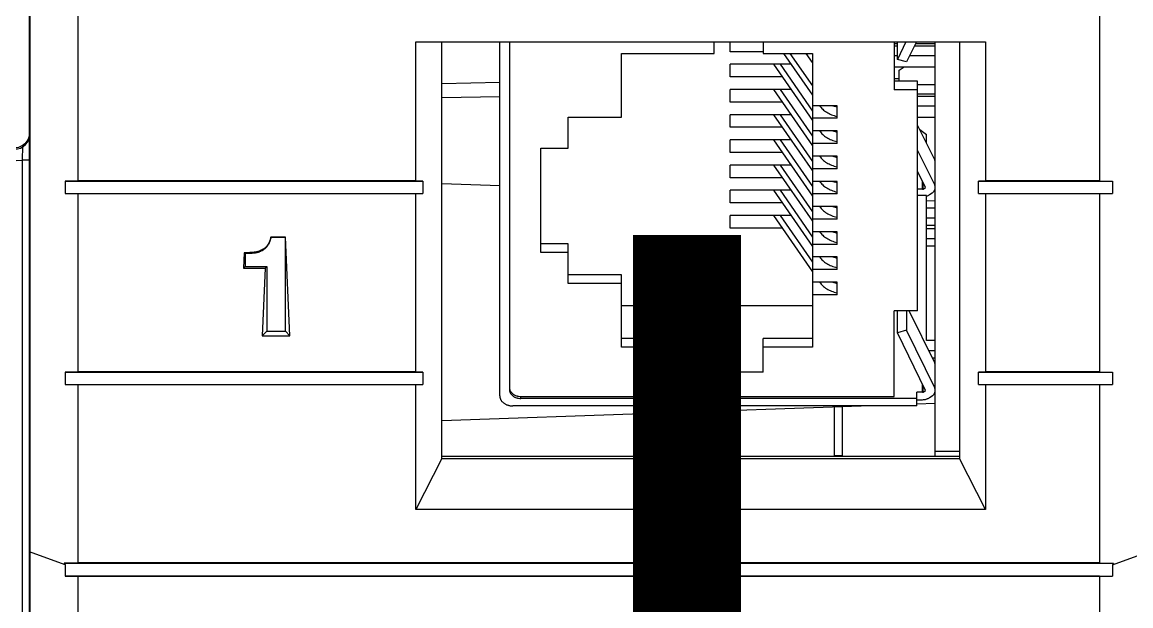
# Model space of a CAD drawing. Header units: millimetres. Extents: x 30557 to 235556, y -116603 to -73383.
# Drawn here: x 36233.75 to 36274.73, y -74632.2 to -74610.64 of the extents above; entities that cross this region are included whole.
import ezdxf

# ---------------------------------------------------------------- set-up
doc = ezdxf.new("R2010")
doc.units = ezdxf.units.MM

# ---------------------------------------------------------------- blocks, each defined once
blk = doc.blocks.new('1756-L7-Z')
at = {"color": 7, "linetype": 'Continuous'}
for p, q in [((34.18, 21.86), (34.18, 109.731)), ((34.161, 21.879), (34.161, 86.741)), ((34.18, 21.86), (34.161, 21.879)), ((34.18, 0.257), (34.18, 21.805)), ((33.944, 21.027), (33.948, 21.457)), ((32.187, 20.934), (33.944, 21.027)), ((34.18, 21.027), (33.944, 21.027)), ((33.944, 1.572), (33.944, 21.027))]:
    blk.add_line(p, q, dxfattribs=at)
for centre, radius, start, end in [((33.682, 21.86), 0.498, 270, 359.9895), ((33.931, 21.773), 0.249, 310.543, 0.009)]:
    blk.add_arc(centre, radius, start, end, dxfattribs=at)
blk.add_open_spline([(34.161, 21.879), (34.161, 21.802), (34.125, 21.655), (33.988, 21.496), (33.821, 21.412), (33.702, 21.397), (33.645, 21.399)], degree=3, knots=[0, 0, 0, 0, 0.294779, 0.551805, 0.781416, 1, 1, 1, 1], dxfattribs=at)
blk = doc.blocks.new('1756-EN2TR-Z')
at = {"color": 7, "linetype": 'Continuous'}
for p, q in [((0, 0), (0, 77.377)), ((1.495, 20.426), (1.495, 25.912)), ((32.96, 25.912), (32.96, 20.426)), ((11.903, 24.705), (29.446, 24.705)), ((11.903, 20.426), (11.903, 24.705)), ((12.7, 11.883), (12.7, 24.705)), ((14.484, 13.803), (14.484, 24.705)), ((14.783, 24.705), (14.783, 13.994)), ((21.088, 24.345), (21.088, 24.705)), ((21.582, 24.4), (21.582, 24.705)), ((22.599, 24.705), (22.599, 24.345)), ((26.635, 24.705), (26.635, 23.23)), ((26.635, 24.65), (26.732, 24.65)), ((26.732, 24.163), (26.732, 24.705)), ((26.998, 24.705), (26.732, 24.163)), ((27.318, 24.705), (27.012, 24.083)), ((27.291, 24.65), (27.901, 24.65)), ((27.901, 11.947), (27.901, 24.705)), ((28.649, 24.705), (28.649, 11.883)), ((29.446, 24.705), (29.446, 20.426)), ((18.232, 24.345), (21.088, 24.345)), ((18.232, 22.385), (18.232, 24.345)), ((22.599, 24.4), (21.582, 24.4)), ((22.599, 24.345), (24.114, 24.345)), ((23.222, 24.345), (24.114, 23.059)), ((23.424, 24.345), (24.114, 23.349)), ((24.114, 24.07), (23.923, 24.345)), ((24.114, 24.345), (24.114, 15.309)), ((26.635, 24.579), (26.732, 24.579)), ((26.635, 24.286), (26.732, 24.286)), ((27.112, 24.286), (27.901, 24.286)), ((27.256, 24.579), (27.901, 24.579)), ((23.453, 24.012), (21.582, 24.012)), ((21.582, 23.624), (21.582, 24.012)), ((22.915, 24.012), (24.114, 22.283)), ((23.117, 24.012), (24.114, 22.574)), ((26.635, 23.937), (27.901, 23.937)), ((27.012, 24.083), (26.732, 24.163)), ((26.789, 23.828), (26.943, 23.937)), ((23.184, 23.624), (21.582, 23.624)), ((26.789, 23.491), (26.789, 23.828)), ((23.453, 23.236), (21.582, 23.236)), ((21.582, 22.849), (21.582, 23.236)), ((22.915, 23.236), (24.114, 21.507)), ((23.117, 23.236), (24.114, 21.798)), ((27.357, 23.491), (26.635, 23.491)), ((27.357, 23.23), (26.635, 23.23)), ((27.357, 16.424), (27.357, 23.491)), ((27.357, 23.392), (27.901, 23.392)), ((27.357, 23.099), (27.901, 23.099)), ((27.357, 23.027), (27.901, 23.027)), ((23.184, 22.849), (21.582, 22.849)), ((24.873, 22.736), (24.114, 22.736)), ((24.337, 22.736), (24.34, 22.732)), ((24.745, 22.736), (24.873, 22.698)), ((24.873, 22.349), (24.873, 22.736)), ((27.357, 22.734), (27.901, 22.734)), ((16.589, 22.385), (18.232, 22.385)), ((16.589, 21.431), (16.589, 22.385)), ((23.453, 22.461), (21.582, 22.461)), ((21.582, 22.073), (21.582, 22.461)), ((22.915, 22.461), (24.114, 20.731)), ((23.117, 22.461), (24.114, 21.022)), ((24.873, 22.349), (24.114, 22.349)), ((27.357, 22.385), (27.901, 22.385)), ((23.184, 22.073), (21.582, 22.073)), ((24.873, 21.961), (24.114, 21.961)), ((24.337, 21.961), (24.34, 21.957)), ((24.745, 21.961), (24.873, 21.922)), ((24.873, 21.573), (24.873, 21.961)), ((27.882, 21.072), (27.357, 22.14)), ((27.421, 22.01), (27.632, 21.847)), ((23.453, 21.685), (21.582, 21.685)), ((21.582, 21.297), (21.582, 21.685)), ((22.915, 21.685), (24.114, 19.955)), ((23.117, 21.685), (24.114, 20.246)), ((24.873, 21.573), (24.114, 21.573)), ((27.632, 21.581), (27.632, 21.847)), ((15.75, 21.431), (16.589, 21.431)), ((15.75, 18.223), (15.75, 21.431)), ((23.184, 21.297), (21.582, 21.297)), ((24.873, 21.185), (24.114, 21.185)), ((24.337, 21.185), (24.34, 21.181)), ((24.745, 21.185), (24.873, 21.146)), ((24.873, 20.797), (24.873, 21.185)), ((27.882, 20.303), (27.357, 21.371)), ((23.453, 20.909), (21.582, 20.909)), ((21.582, 20.521), (21.582, 20.909)), ((22.915, 20.909), (24.114, 19.18)), ((23.117, 20.909), (24.114, 19.471)), ((23.184, 20.521), (21.582, 20.521)), ((24.873, 20.797), (24.114, 20.797)), ((27.602, 20.223), (27.357, 20.721)), ((1.495, 20.426), (1.096, 20.417)), ((1.096, 20.417), (12.115, 20.417)), ((1.096, 20.417), (1.096, 20.037)), ((11.903, 20.426), (1.495, 20.426)), ((12.115, 20.417), (11.903, 20.426)), ((12.115, 20.417), (12.115, 20.037)), ((12.7, 20.345), (14.484, 20.283)), ((24.873, 20.409), (24.114, 20.409)), ((24.337, 20.409), (24.34, 20.405)), ((24.745, 20.409), (24.873, 20.37)), ((24.873, 20.021), (24.873, 20.409)), ((27.507, 20.165), (27.357, 20.165)), ((27.507, 20.165), (27.526, 20.171)), ((27.526, 20.171), (27.602, 20.223)), ((29.446, 20.426), (29.234, 20.417)), ((29.234, 20.417), (33.358, 20.417)), ((29.234, 20.037), (29.234, 20.417)), ((32.96, 20.426), (29.446, 20.426)), ((32.96, 20.426), (33.358, 20.417)), ((33.358, 20.417), (33.358, 20.037)), ((1.096, 20.037), (12.115, 20.037)), ((1.495, 20.028), (1.096, 20.037)), ((11.903, 20.028), (1.495, 20.028)), ((1.495, 14.542), (1.495, 20.028)), ((11.903, 20.028), (12.115, 20.037)), ((11.903, 14.542), (11.903, 20.028)), ((23.453, 20.133), (21.582, 20.133)), ((21.582, 19.745), (21.582, 20.133)), ((22.915, 20.133), (24.114, 18.404)), ((23.117, 20.133), (24.114, 18.695)), ((24.873, 20.021), (24.114, 20.021)), ((27.632, 19.973), (27.357, 19.973)), ((27.632, 15.515), (27.632, 19.973)), ((27.632, 19.824), (27.901, 19.814)), ((27.725, 20), (27.801, 20.052)), ((29.234, 20.037), (33.358, 20.037)), ((29.234, 20.037), (29.446, 20.028)), ((32.96, 20.028), (29.446, 20.028)), ((29.446, 20.028), (29.446, 14.542)), ((32.96, 20.028), (33.358, 20.037)), ((32.96, 20.028), (32.96, 14.542)), ((23.184, 19.745), (21.582, 19.745)), ((24.873, 19.633), (24.114, 19.633)), ((24.337, 19.633), (24.34, 19.629)), ((24.745, 19.633), (24.873, 19.595)), ((24.873, 19.245), (24.873, 19.633)), ((27.632, 19.594), (27.901, 19.594)), ((23.453, 19.357), (21.582, 19.357)), ((21.582, 18.97), (21.582, 19.357)), ((22.915, 19.357), (24.114, 17.628)), ((23.117, 19.357), (24.114, 17.919)), ((24.873, 19.245), (24.114, 19.245)), ((27.632, 19.285), (27.901, 19.285)), ((23.184, 18.97), (21.582, 18.97)), ((24.873, 18.858), (24.114, 18.858)), ((24.337, 18.858), (24.34, 18.853)), ((24.745, 18.857), (24.873, 18.819)), ((24.873, 18.47), (24.873, 18.858)), ((27.632, 19.056), (27.901, 19.056)), ((27.632, 18.96), (27.901, 18.96)), ((7.887, 18.688), (7.429, 18.688)), ((7.433, 18.683), (7.429, 18.688)), ((7.882, 18.683), (7.433, 18.683)), ((7.882, 18.683), (7.887, 18.688)), ((7.882, 15.794), (7.882, 18.683)), ((8.02, 15.656), (7.887, 18.688)), ((16.589, 18.485), (15.75, 18.485)), ((16.589, 17.269), (16.589, 18.485)), ((24.873, 18.47), (24.114, 18.47)), ((27.632, 18.65), (27.901, 18.65)), ((6.612, 18.212), (6.591, 17.742)), ((6.637, 18.186), (6.637, 17.788)), ((16.589, 18.223), (15.75, 18.223)), ((27.632, 18.421), (27.901, 18.421)), ((6.637, 17.788), (6.591, 17.742)), ((6.637, 17.788), (7.307, 17.788)), ((7.307, 17.788), (7.261, 17.742)), ((7.307, 17.788), (7.307, 15.794)), ((24.873, 18.082), (24.114, 18.082)), ((24.337, 18.082), (24.34, 18.078)), ((24.745, 18.082), (24.873, 18.043)), ((24.873, 17.694), (24.873, 18.082)), ((6.591, 17.742), (7.261, 17.742)), ((7.261, 17.742), (7.169, 15.656)), ((18.232, 17.53), (16.589, 17.53)), ((18.232, 15.309), (18.232, 17.53)), ((24.873, 17.694), (24.114, 17.694)), ((18.232, 17.269), (16.589, 17.269)), ((24.873, 17.306), (24.114, 17.306)), ((24.337, 17.306), (24.34, 17.302)), ((24.745, 17.306), (24.873, 17.267)), ((24.873, 16.918), (24.873, 17.306)), ((24.873, 16.918), (24.114, 16.918)), ((24.114, 16.583), (18.232, 16.583)), ((27.357, 16.424), (26.635, 16.424)), ((26.635, 13.791), (26.635, 16.424)), ((26.732, 15.747), (26.732, 16.424)), ((27.012, 16.424), (27.012, 15.828)), ((27.882, 14.827), (27.097, 16.424)), ((7.307, 15.794), (7.169, 15.656)), ((7.307, 15.794), (7.882, 15.794)), ((7.882, 15.794), (8.02, 15.656)), ((27.012, 15.828), (26.732, 15.747)), ((27.602, 13.977), (26.732, 15.747)), ((27.882, 14.058), (27.012, 15.828)), ((7.169, 15.656), (8.02, 15.656)), ((21.088, 15.571), (18.232, 15.571)), ((21.088, 14.532), (21.088, 15.571)), ((24.114, 15.571), (22.599, 15.571)), ((22.599, 14.532), (22.599, 15.571)), ((27.901, 15.515), (27.632, 15.515)), ((21.088, 15.309), (18.232, 15.309)), ((24.114, 15.309), (22.599, 15.309)), ((27.901, 15.194), (27.701, 15.194)), ((27.901, 14.965), (27.814, 14.965)), ((1.495, 14.542), (1.096, 14.533)), ((1.096, 14.533), (12.115, 14.533)), ((1.096, 14.533), (1.096, 14.153)), ((11.903, 14.542), (1.495, 14.542)), ((12.115, 14.533), (11.903, 14.542)), ((12.115, 14.533), (12.115, 14.153)), ((22.599, 14.532), (21.088, 14.532)), ((29.446, 14.542), (29.234, 14.533)), ((29.234, 14.533), (33.358, 14.533)), ((29.234, 14.153), (29.234, 14.533)), ((32.96, 14.542), (29.446, 14.542)), ((32.96, 14.542), (33.358, 14.533)), ((33.358, 14.533), (33.358, 14.153)), ((1.096, 14.153), (12.115, 14.153)), ((1.495, 14.144), (1.096, 14.153)), ((11.903, 14.144), (1.495, 14.144)), ((1.495, 8.668), (1.495, 14.144)), ((11.903, 14.144), (12.115, 14.153)), ((11.903, 10.311), (11.903, 14.144)), ((29.234, 14.153), (33.358, 14.153)), ((29.234, 14.153), (29.446, 14.144)), ((32.96, 14.144), (29.446, 14.144)), ((29.446, 14.144), (29.446, 10.311)), ((32.96, 14.144), (33.358, 14.153)), ((32.96, 14.144), (32.96, 8.668)), ((15.132, 13.791), (26.635, 13.791)), ((27.333, 13.727), (15.132, 13.727)), ((27.507, 13.919), (27.333, 13.919)), ((27.333, 13.498), (27.333, 13.919)), ((27.333, 13.69), (27.507, 13.69)), ((27.507, 13.919), (27.526, 13.925)), ((27.526, 13.925), (27.602, 13.977)), ((27.725, 13.754), (27.801, 13.806)), ((12.7, 13.047), (25.617, 13.498)), ((27.333, 13.498), (14.883, 13.498)), ((25.039, 11.973), (25.039, 13.478)), ((27.333, 13.558), (27.901, 13.578)), ((28.649, 12.092), (27.901, 12.092)), ((12.7, 11.883), (11.903, 10.311)), ((12.7, 11.947), (28.649, 11.947)), ((12.7, 11.883), (28.649, 11.883)), ((29.446, 10.311), (28.649, 11.883)), ((29.446, 10.311), (11.903, 10.311)), ((1.096, 8.604), (0, 9.003)), ((33.358, 8.604), (34.455, 9.003)), ((1.495, 8.668), (1.062, 8.658)), ((1.062, 8.658), (33.393, 8.658)), ((1.062, 8.658), (1.096, 8.604)), ((1.096, 8.604), (1.096, 8.26)), ((32.96, 8.668), (1.495, 8.668)), ((32.96, 8.668), (33.393, 8.658)), ((33.393, 8.658), (33.358, 8.604)), ((33.358, 8.604), (33.358, 8.26)), ((1.096, 8.26), (33.358, 8.26)), ((1.495, 8.253), (1.096, 8.26)), ((32.96, 8.253), (1.495, 8.253)), ((1.495, 1.495), (1.495, 8.253)), ((32.96, 8.253), (33.358, 8.26)), ((32.96, 8.253), (32.96, 1.495))]:
    blk.add_line(p, q, dxfattribs=at)
at = {"color": 9, "linetype": 'Continuous'}
for p, q in [((26.789, 23.568), (26.635, 23.568)), ((12.7, 23.42), (14.484, 23.459)), ((12.7, 22.986), (14.484, 23.023)), ((24.34, 22.732), (24.34, 22.736)), ((24.34, 21.957), (24.34, 21.961)), ((24.34, 21.181), (24.34, 21.185)), ((27.882, 21.072), (27.882, 20.303)), ((24.34, 20.405), (24.34, 20.409)), ((27.507, 20.165), (27.507, 20.417)), ((27.526, 20.171), (27.526, 20.377)), ((24.34, 19.629), (24.34, 19.633)), ((24.34, 18.853), (24.34, 18.858)), ((7.082, 18.238), (7.074, 18.26)), ((7.301, 18.383), (7.288, 18.395)), ((24.34, 18.078), (24.34, 18.082)), ((24.34, 17.302), (24.34, 17.306)), ((27.882, 14.827), (27.882, 14.058)), ((27.507, 13.919), (27.507, 14.171)), ((27.526, 13.925), (27.526, 14.131)), ((15.132, 13.727), (15.132, 13.791)), ((24.799, 11.973), (24.799, 13.469)), ((24.799, 11.973), (25.039, 11.973))]:
    blk.add_line(p, q, dxfattribs=at)
at = {"color": 7, "linetype": 'Continuous'}
for centre, radius, start, end in [((14.227, 25.776), 10.734, 224.8062, 225.0008), ((23.544, 11.973), 1.495, 359.0125, 0.0004)]:
    blk.add_arc(centre, radius, start, end, dxfattribs=at)
at = {"color": 9, "linetype": 'Continuous'}
blk.add_arc((23.553, 11.973), 1.246, 358.8142, 359.999, dxfattribs=at)
at = {"color": 7, "linetype": 'Continuous'}
for points, knots in [([(24.34, 22.732), (24.353, 22.714), (24.382, 22.677), (24.433, 22.625), (24.491, 22.578), (24.556, 22.534), (24.628, 22.495), (24.705, 22.46), (24.787, 22.43), (24.844, 22.414), (24.873, 22.407)], [0, 0, 0, 0, 0.107895, 0.220681, 0.338599, 0.461674, 0.589744, 0.722483, 0.859427, 1, 1, 1, 1]), ([(24.34, 21.957), (24.353, 21.938), (24.382, 21.901), (24.433, 21.85), (24.491, 21.802), (24.556, 21.758), (24.628, 21.719), (24.705, 21.684), (24.787, 21.654), (24.844, 21.638), (24.873, 21.631)], [0, 0, 0, 0, 0.107895, 0.220681, 0.338599, 0.461674, 0.589744, 0.722483, 0.859427, 1, 1, 1, 1]), ([(24.34, 21.181), (24.353, 21.162), (24.382, 21.125), (24.433, 21.074), (24.491, 21.026), (24.556, 20.982), (24.628, 20.943), (24.705, 20.908), (24.787, 20.878), (24.844, 20.862), (24.873, 20.855)], [0, 0, 0, 0, 0.107895, 0.220681, 0.338599, 0.461674, 0.589744, 0.722483, 0.859427, 1, 1, 1, 1]), ([(27.901, 20.992), (27.901, 20.998), (27.9, 21.012), (27.897, 21.033), (27.891, 21.053), (27.885, 21.066), (27.882, 21.072)], [0, 0, 0, 0, 0.246623, 0.494637, 0.745362, 1, 1, 1, 1]), ([(24.34, 20.405), (24.353, 20.386), (24.382, 20.349), (24.433, 20.298), (24.491, 20.25), (24.556, 20.207), (24.628, 20.167), (24.705, 20.132), (24.787, 20.103), (24.844, 20.087), (24.873, 20.079)], [0, 0, 0, 0, 0.107895, 0.220681, 0.338599, 0.461674, 0.589744, 0.722483, 0.859427, 1, 1, 1, 1]), ([(27.801, 20.052), (27.809, 20.057), (27.824, 20.068), (27.844, 20.087), (27.861, 20.107), (27.875, 20.129), (27.887, 20.151), (27.895, 20.175), (27.9, 20.199), (27.901, 20.215), (27.901, 20.223)], [0, 0, 0, 0, 0.136211, 0.26867, 0.397437, 0.522745, 0.645003, 0.764794, 0.882846, 1, 1, 1, 1]), ([(27.901, 20.223), (27.901, 20.23), (27.9, 20.243), (27.897, 20.264), (27.891, 20.284), (27.885, 20.297), (27.882, 20.303)], [0, 0, 0, 0, 0.246623, 0.494637, 0.745362, 1, 1, 1, 1]), ([(27.632, 19.955), (27.649, 19.96), (27.681, 19.973), (27.711, 19.99), (27.725, 20)], [0, 0, 0, 0, 0.508868, 1, 1, 1, 1]), ([(24.34, 19.629), (24.353, 19.61), (24.382, 19.573), (24.433, 19.522), (24.491, 19.475), (24.556, 19.431), (24.628, 19.391), (24.705, 19.357), (24.787, 19.327), (24.844, 19.311), (24.873, 19.304)], [0, 0, 0, 0, 0.107895, 0.220681, 0.338599, 0.461674, 0.589744, 0.722483, 0.859427, 1, 1, 1, 1]), ([(24.34, 18.853), (24.353, 18.835), (24.382, 18.798), (24.433, 18.746), (24.491, 18.699), (24.556, 18.655), (24.628, 18.616), (24.705, 18.581), (24.787, 18.551), (24.844, 18.535), (24.873, 18.528)], [0, 0, 0, 0, 0.107895, 0.220681, 0.338599, 0.461674, 0.589744, 0.722483, 0.859427, 1, 1, 1, 1]), ([(7.429, 18.688), (7.426, 18.675), (7.418, 18.649), (7.406, 18.611), (7.393, 18.573), (7.377, 18.536), (7.363, 18.505), (7.35, 18.481), (7.34, 18.463), (7.329, 18.445), (7.317, 18.427), (7.303, 18.411), (7.293, 18.4), (7.288, 18.395)], [0, 0, 0, 0, 0.121641, 0.243697, 0.366304, 0.489659, 0.614057, 0.676792, 0.739983, 0.803737, 0.868192, 0.933533, 1, 1, 1, 1]), ([(7.433, 18.683), (7.429, 18.666), (7.421, 18.634), (7.407, 18.587), (7.393, 18.543), (7.377, 18.504), (7.36, 18.468), (7.342, 18.436), (7.323, 18.408), (7.309, 18.391), (7.301, 18.383)], [0, 0, 0, 0, 0.157394, 0.304563, 0.441873, 0.569769, 0.68879, 0.799598, 0.903005, 1, 1, 1, 1]), ([(7.074, 18.26), (7.069, 18.258), (7.06, 18.255), (7.047, 18.251), (7.033, 18.247), (7.014, 18.242), (6.991, 18.237), (6.962, 18.232), (6.933, 18.228), (6.904, 18.224), (6.875, 18.221), (6.836, 18.218), (6.788, 18.215), (6.729, 18.213), (6.67, 18.212), (6.631, 18.212), (6.612, 18.212)], [0, 0, 0, 0, 0.030279, 0.060779, 0.091451, 0.122262, 0.184196, 0.246432, 0.308874, 0.371461, 0.434149, 0.496911, 0.622573, 0.748344, 0.874165, 1, 1, 1, 1]), ([(7.082, 18.238), (7.077, 18.235), (7.064, 18.231), (7.046, 18.225), (7.025, 18.219), (7.004, 18.214), (6.981, 18.21), (6.956, 18.205), (6.931, 18.202), (6.903, 18.198), (6.875, 18.195), (6.845, 18.193), (6.814, 18.191), (6.769, 18.188), (6.71, 18.186), (6.662, 18.186), (6.637, 18.186)], [0, 0, 0, 0, 0.041441, 0.08544, 0.132082, 0.181436, 0.233562, 0.288509, 0.346319, 0.407029, 0.470669, 0.537265, 0.60684, 0.679414, 0.83362, 1, 1, 1, 1]), ([(7.288, 18.395), (7.281, 18.388), (7.266, 18.374), (7.243, 18.354), (7.218, 18.335), (7.182, 18.311), (7.135, 18.285), (7.094, 18.268), (7.074, 18.26)], [0, 0, 0, 0, 0.118735, 0.239322, 0.361785, 0.486104, 0.739934, 1, 1, 1, 1]), ([(7.301, 18.383), (7.294, 18.375), (7.279, 18.36), (7.256, 18.339), (7.23, 18.319), (7.204, 18.3), (7.176, 18.283), (7.136, 18.261), (7.104, 18.246), (7.082, 18.238)], [0, 0, 0, 0, 0.118462, 0.238076, 0.359219, 0.482252, 0.607528, 0.735382, 1, 1, 1, 1]), ([(24.34, 18.078), (24.353, 18.059), (24.382, 18.022), (24.433, 17.971), (24.491, 17.923), (24.556, 17.879), (24.628, 17.84), (24.705, 17.805), (24.787, 17.775), (24.844, 17.759), (24.873, 17.752)], [0, 0, 0, 0, 0.107895, 0.220681, 0.338599, 0.461674, 0.589744, 0.722483, 0.859427, 1, 1, 1, 1]), ([(24.34, 17.302), (24.353, 17.283), (24.382, 17.246), (24.433, 17.195), (24.491, 17.147), (24.556, 17.103), (24.628, 17.064), (24.705, 17.029), (24.787, 16.999), (24.844, 16.983), (24.873, 16.976)], [0, 0, 0, 0, 0.107895, 0.220681, 0.338599, 0.461674, 0.589744, 0.722483, 0.859427, 1, 1, 1, 1]), ([(27.901, 14.746), (27.901, 14.753), (27.9, 14.767), (27.897, 14.787), (27.891, 14.807), (27.885, 14.82), (27.882, 14.827)], [0, 0, 0, 0, 0.246623, 0.494637, 0.745362, 1, 1, 1, 1]), ([(14.783, 14.058), (14.783, 14.05), (14.785, 14.032), (14.79, 14.006), (14.798, 13.98), (14.81, 13.956), (14.824, 13.932), (14.842, 13.909), (14.862, 13.888), (14.885, 13.869), (14.911, 13.851), (14.948, 13.83), (14.988, 13.814), (15.031, 13.802), (15.075, 13.794), (15.11, 13.791), (15.132, 13.791)], [0, 0, 0, 0, 0.054041, 0.108443, 0.163549, 0.21966, 0.277024, 0.335829, 0.396193, 0.458171, 0.521751, 0.586864, 0.721046, 0.789859, 0.859479, 1, 1, 1, 1]), ([(27.901, 13.977), (27.901, 13.984), (27.9, 13.998), (27.897, 14.018), (27.891, 14.038), (27.885, 14.051), (27.882, 14.058)], [0, 0, 0, 0, 0.246623, 0.494637, 0.745362, 1, 1, 1, 1]), ([(14.484, 13.803), (14.484, 13.793), (14.486, 13.773), (14.491, 13.744), (14.501, 13.714), (14.514, 13.686), (14.531, 13.659), (14.551, 13.633), (14.575, 13.609), (14.601, 13.587), (14.63, 13.567), (14.662, 13.549), (14.695, 13.534), (14.731, 13.521), (14.767, 13.511), (14.818, 13.501), (14.857, 13.498), (14.883, 13.498)], [0, 0, 0, 0, 0.054035, 0.108431, 0.16353, 0.219634, 0.276992, 0.33579, 0.396148, 0.458118, 0.521691, 0.586797, 0.653315, 0.721078, 0.789883, 0.859495, 1, 1, 1, 1]), ([(14.783, 13.994), (14.783, 13.986), (14.785, 13.968), (14.79, 13.942), (14.798, 13.916), (14.81, 13.892), (14.824, 13.868), (14.842, 13.845), (14.862, 13.824), (14.885, 13.805), (14.911, 13.787), (14.948, 13.766), (14.988, 13.75), (15.031, 13.738), (15.075, 13.73), (15.11, 13.727), (15.132, 13.727)], [0, 0, 0, 0, 0.054041, 0.108443, 0.163549, 0.21966, 0.277024, 0.335829, 0.396193, 0.458171, 0.521751, 0.586864, 0.721046, 0.789859, 0.859479, 1, 1, 1, 1]), ([(27.507, 13.69), (27.526, 13.69), (27.566, 13.693), (27.614, 13.703), (27.651, 13.716), (27.686, 13.73), (27.71, 13.744), (27.725, 13.754)], [0, 0, 0, 0, 0.258178, 0.51287, 0.637987, 0.761097, 1, 1, 1, 1]), ([(27.801, 13.806), (27.809, 13.811), (27.824, 13.823), (27.844, 13.841), (27.861, 13.861), (27.875, 13.883), (27.887, 13.906), (27.895, 13.929), (27.9, 13.953), (27.901, 13.969), (27.901, 13.977)], [0, 0, 0, 0, 0.136211, 0.26867, 0.397437, 0.522745, 0.645003, 0.764794, 0.882846, 1, 1, 1, 1])]:
    blk.add_open_spline(points, degree=3, knots=knots, dxfattribs=at)

msp = doc.modelspace()

# ---------------------------------------------------------------- linework, layer by layer
at = {"color": 3, "const_width": 4}
msp.add_lwpolyline([(36259.418, -74997.477), (36227.211, -74997.477), (36227.211, -75089.976), (36038.843, -75089.976), (36038.843, -74671.103), (36258.329, -74671.103), (36258.329, -74618.508)], dxfattribs=at)

# ---------------------------------------------------------------- block references
at = {"xscale": 1.2, "yscale": 1.2, "zscale": 1.2}
for name, p in [('1756-L7-Z', (36193.034, -74640.974)), ('1756-EN2TR-Z', (36234.026, -74641.014))]:
    msp.add_blockref(name, p, dxfattribs=at)

doc.saveas('drawing.dxf')
